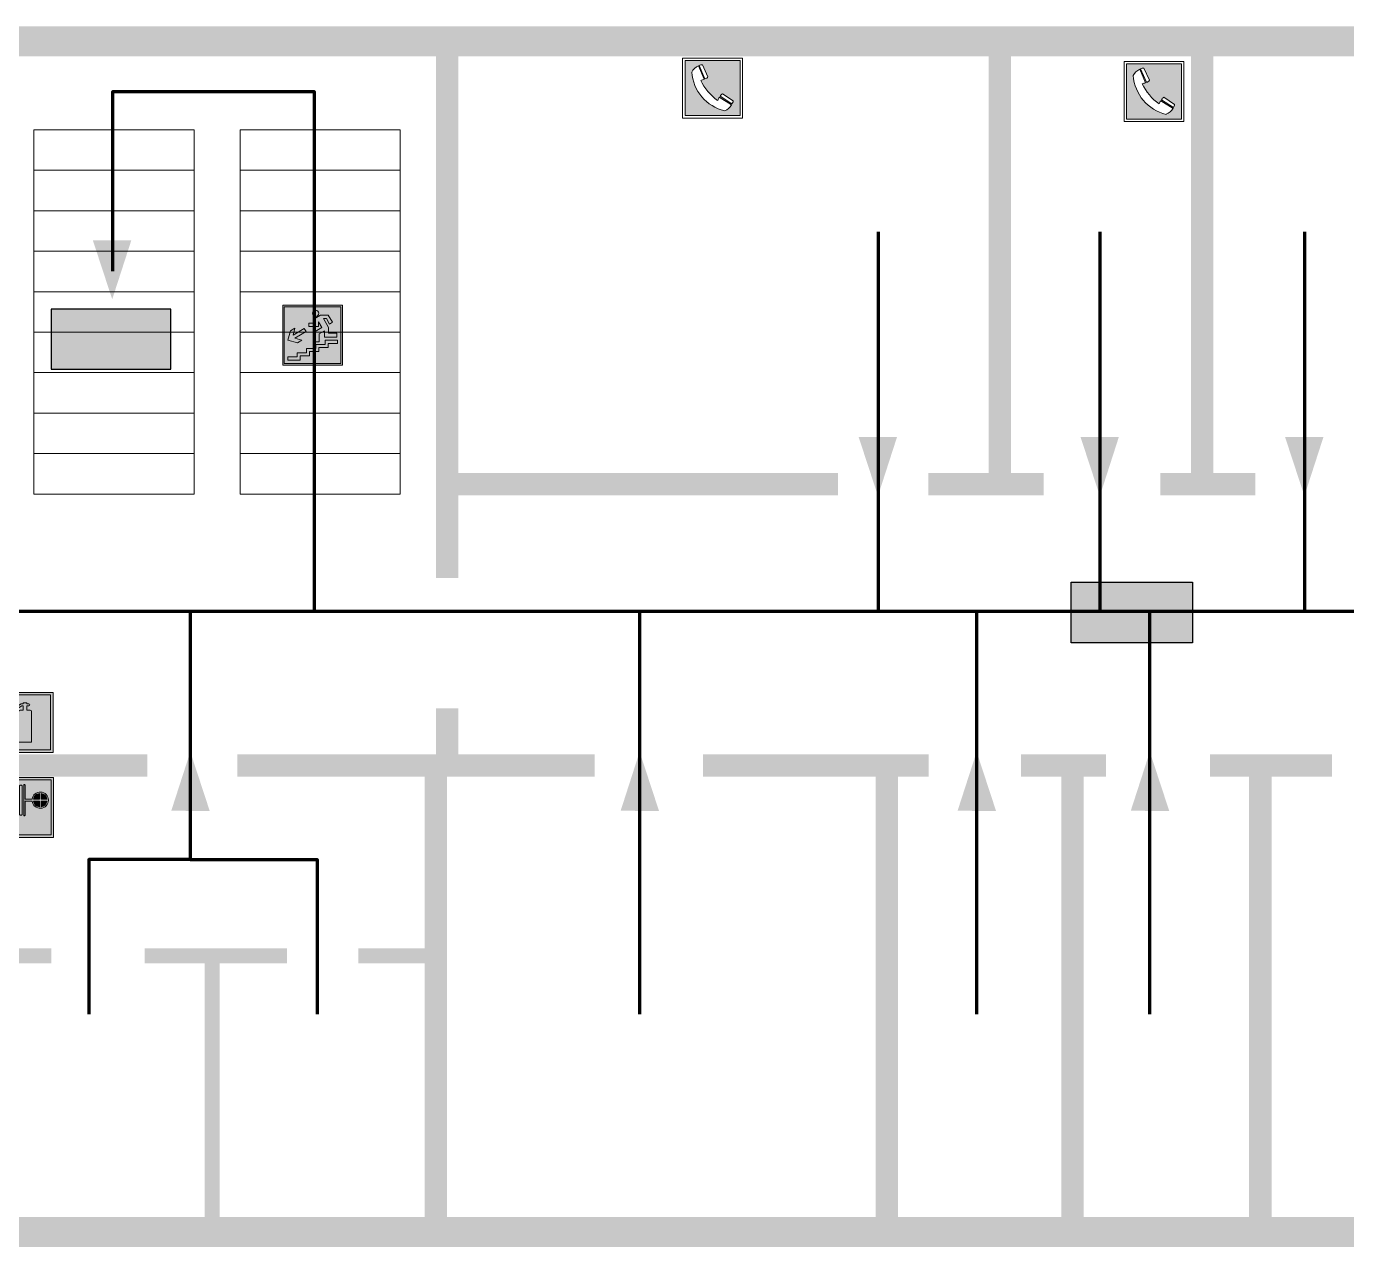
# Model space of a CAD drawing. Header units: millimetres. Extents: x 13114 to 67229, y 22859 to 38520.
# Drawn here: x 35341.8 to 35518.3, y 24422 to 24585.4 of the extents above; entities that cross this region are included whole.
import ezdxf

# ---------------------------------------------------------------- set-up
doc = ezdxf.new("R2010")
doc.units = ezdxf.units.MM
doc.layers.add('План_Штампы', color=7, linetype='Continuous')

# ---------------------------------------------------------------- blocks, each defined once
blk = doc.blocks.new('A$C7B4425F7')
at = {"true_color": 0xffffff}
blk.add_hatch(color=7, dxfattribs=at).paths.add_polyline_path([(0, 0), (-16, 0), (-16, -8), (0, -8)])
h = blk.add_hatch(color=126)
h.paths.add_polyline_path([(-0.2, -0.2), (-15.8, -0.2), (-15.8, -7.8), (-0.2, -7.8)])
h.paths.add_polyline_path([(-11.76, -2.03), (-11.76, -3.66), (-11.17, -3.66, -0.568275), (-11.17, -6.18), (-12.58, -6.18), (-12.58, -2.03)], flags=16)
h.paths.add_polyline_path([(-13.33, -4.12, -0.495768), (-13.59, -6.18), (-15.03, -6.18), (-15.03, -2.03), (-13.59, -2.03, -0.487973)], flags=16)
h.paths.add_polyline_path([(-10.25, -2.03), (-9.48, -2.03), (-9.48, -6.18), (-10.25, -6.18)], flags=16)
h.paths.add_polyline_path([(-13.84, -3.69), (-14.24, -3.69), (-14.24, -3.03), (-13.9, -3.03, -0.692621)], flags=0)
h.paths.add_polyline_path([(-9.15, -2.03), (-8.4, -2.03), (-8.04, -3.07), (-7.68, -2.03), (-6.93, -2.03), (-7.64, -4.1), (-6.93, -6.18), (-7.68, -6.18), (-8.04, -5.14), (-8.4, -6.18), (-9.15, -6.18), (-8.44, -4.1)], flags=16)
h.paths.add_polyline_path([(-11.76, -4.46), (-11.42, -4.46, -0.692621), (-11.36, -5.12), (-11.76, -5.12)], flags=0)
h.paths.add_polyline_path([(-13.9, -5.2), (-14.24, -5.2), (-14.24, -4.55), (-13.84, -4.55, -0.708038)], flags=0)
edge = h.paths.add_edge_path(flags=16)
edge.add_ellipse((-5.51, -4.08), major_axis=(0, 2.05), ratio=0.586184, start_angle=0, end_angle=360)
edge = h.paths.add_edge_path(flags=0)
edge.add_ellipse((-5.51, -4.08), major_axis=(0, 1.14), ratio=0.454828, start_angle=0, end_angle=360)
h.paths.add_polyline_path([(-4.13, -4.96, 0.377264), (-3.48, -4.52, 0.0555), (-3.16, -2.03), (-1.66, -2.03), (-1.66, -4.96), (-0.96, -4.96), (-0.96, -7.01), (-1.75, -7.01), (-1.75, -6.18), (-3.3, -6.18), (-3.3, -7.02), (-4.13, -7.02)], flags=16)
h.paths.add_polyline_path([(-2.73, -2.91), (-2.28, -2.91), (-2.28, -4.96), (-3.05, -4.96, 0.079136)], flags=0)
at = {"color": 126}
blk.add_lwpolyline([(-16, -8), (0, -8), (0, 0), (-16, 0)], close=True, dxfattribs=at)
blk = doc.blocks.new('вниз 3')
at = {"lineweight": 0, "true_color": 0xffffff}
h = blk.add_hatch(color=7, dxfattribs=at)
h.dxf.hatch_style = 1
h.paths.add_polyline_path([(40997.5, -4475.69), (40997.25, -4475.28), (40995.76, -4476.15), (40995.97, -4475.23), (40995.39, -4475.56), (40995.05, -4476.83), (40996.33, -4477.17), (40996.91, -4476.83), (40996, -4476.55)], flags=0)
h.paths.add_polyline_path([(40999.81, -4473.95), (41000.22, -4473.95), (41000.64, -4474.67), (41001.03, -4474.43), (41000.46, -4473.49), (41000.42, -4473.49), (40999.43, -4473.49), (40998.68, -4473.92), (40998.68, -4474.57), (40997.88, -4474.57), (40997.88, -4475), (40999.14, -4475), (40999.14, -4474.43), (40999.14, -4474.38), (40999.59, -4475.15), (40998.72, -4475.67), (40998.72, -4477.06), (40999.24, -4477.06), (40999.24, -4475.96), (40999.95, -4475.56), (40999.95, -4476.43), (41001.61, -4476.43), (41001.61, -4475.88), (41000.47, -4475.88), (41000.47, -4475.12)], flags=0)
h.paths.add_polyline_path([(40999.2, -4473.24, 1), (40998.35, -4473.24, 1)], flags=0)
h.paths.add_polyline_path([(41000.46, -4477.26), (41001.69, -4477.26), (41001.69, -4476.84), (41000.03, -4476.84), (41000.03, -4477.39), (40998.78, -4477.39), (40998.78, -4477.95), (40997.53, -4477.95), (40997.53, -4478.5), (40996.29, -4478.5), (40996.29, -4479.06), (40995.05, -4479.06), (40995.05, -4479.48), (40995.29, -4479.48), (40996.72, -4479.48), (40996.72, -4478.92), (40997.97, -4478.92), (40997.97, -4478.36), (40999.2, -4478.36), (40999.2, -4477.81), (41000.46, -4477.81)], flags=0)
h.paths.add_polyline_path([(41002.37, -4472.17), (40994.37, -4472.17), (40994.37, -4480.17), (41002.37, -4480.17)])
h.paths.add_polyline_path([(41002.16, -4479.96), (40994.57, -4479.96), (40994.57, -4472.37), (41002.16, -4472.37)], flags=16)
h.paths.add_polyline_path([(41001.61, -4475.88), (41001.61, -4476.43), (40999.95, -4476.43), (40999.95, -4475.56), (40999.24, -4475.96), (40999.24, -4477.06), (40998.72, -4477.06), (40998.72, -4475.67), (40999.59, -4475.15), (40999.14, -4474.38), (40999.14, -4474.43), (40999.14, -4475), (40997.88, -4475), (40997.88, -4474.57), (40998.68, -4474.57), (40998.68, -4473.92), (40999.43, -4473.49), (41000.42, -4473.49), (41000.46, -4473.49), (41001.03, -4474.43), (41000.64, -4474.67), (41000.22, -4473.95), (40999.81, -4473.95), (41000.47, -4475.12), (41000.47, -4475.88)], flags=0)
h.paths.add_polyline_path([(41001.69, -4476.84), (41001.69, -4477.26), (41000.46, -4477.26), (41000.46, -4477.81), (40999.2, -4477.81), (40999.2, -4478.36), (40997.97, -4478.36), (40997.97, -4478.92), (40996.72, -4478.92), (40996.72, -4479.48), (40995.05, -4479.48), (40995.05, -4479.06), (40996.29, -4479.06), (40996.29, -4478.5), (40997.53, -4478.5), (40997.53, -4477.95), (40998.78, -4477.95), (40998.78, -4477.39), (41000.03, -4477.39), (41000.03, -4476.84)], flags=0)
h.paths.add_polyline_path([(40998.35, -4473.24, -1), (40999.2, -4473.24, -1)], flags=0)
h.paths.add_polyline_path([(40997.5, -4475.69), (40996, -4476.55), (40996.91, -4476.83), (40996.33, -4477.17), (40995.05, -4476.83), (40995.39, -4475.56), (40995.97, -4475.23), (40995.76, -4476.15), (40997.25, -4475.28)], flags=0)
at = {"lineweight": 0}
h = blk.add_hatch(color=126, dxfattribs=at)
h.dxf.hatch_style = 1
h.paths.add_polyline_path([(41002.16, -4472.37), (40994.57, -4472.37), (40994.57, -4479.96), (41002.16, -4479.96)])
h.paths.add_polyline_path([(40995.97, -4475.23), (40995.76, -4476.15), (40997.25, -4475.28), (40997.5, -4475.69), (40996, -4476.55), (40996.91, -4476.83), (40996.33, -4477.17), (40995.05, -4476.83), (40995.39, -4475.56)], flags=16)
h.paths.add_polyline_path([(40997.88, -4474.57), (40998.68, -4474.57), (40998.68, -4473.92), (40999.43, -4473.49), (41000.42, -4473.49), (41000.46, -4473.49), (41001.03, -4474.43), (41000.64, -4474.67), (41000.22, -4473.95), (40999.81, -4473.95), (41000.47, -4475.12), (41000.47, -4475.88), (41001.61, -4475.88), (41001.61, -4476.43), (40999.95, -4476.43), (40999.95, -4475.56), (40999.24, -4475.96), (40999.24, -4477.06), (40998.72, -4477.06), (40998.72, -4475.67), (40999.59, -4475.15), (40999.14, -4474.38), (40999.14, -4474.43), (40999.14, -4475), (40997.88, -4475)], flags=16)
h.paths.add_polyline_path([(40998.35, -4473.24, -1), (40999.2, -4473.24, -1)], flags=16)
h.paths.add_polyline_path([(40997.53, -4477.95), (40998.78, -4477.95), (40998.78, -4477.39), (41000.03, -4477.39), (41000.03, -4476.84), (41001.69, -4476.84), (41001.69, -4477.26), (41000.46, -4477.26), (41000.46, -4477.81), (40999.2, -4477.81), (40999.2, -4478.36), (40997.97, -4478.36), (40997.97, -4478.92), (40996.72, -4478.92), (40996.72, -4479.48), (40995.05, -4479.48), (40995.05, -4479.06), (40996.29, -4479.06), (40996.29, -4478.5), (40997.53, -4478.5)], flags=16)
at = {"lineweight": 0, "true_color": 0xffffff}
h = blk.add_hatch(color=7, dxfattribs=at)
h.dxf.hatch_style = 1
h.paths.add_polyline_path([(40999.2, -4473.24, 1), (40998.35, -4473.24, 1)])
h.paths.add_polyline_path([(40999.81, -4473.95), (41000.22, -4473.95), (41000.64, -4474.67), (41001.03, -4474.43), (41000.46, -4473.49), (41000.42, -4473.49), (40999.43, -4473.49), (40998.68, -4473.92), (40998.68, -4474.57), (40997.88, -4474.57), (40997.88, -4475), (40999.14, -4475), (40999.14, -4474.43), (40999.14, -4474.38), (40999.59, -4475.15), (40998.72, -4475.67), (40998.72, -4477.06), (40999.24, -4477.06), (40999.24, -4475.96), (40999.95, -4475.56), (40999.95, -4476.43), (41001.61, -4476.43), (41001.61, -4475.88), (41000.47, -4475.88), (41000.47, -4475.12)])
h.paths.add_polyline_path([(40999.2, -4477.81), (41000.46, -4477.81), (41000.46, -4477.26), (41001.69, -4477.26), (41001.69, -4476.84), (41000.03, -4476.84), (41000.03, -4477.39), (40998.78, -4477.39), (40998.78, -4477.95), (40997.53, -4477.95), (40997.53, -4478.5), (40996.29, -4478.5), (40996.29, -4479.06), (40995.05, -4479.06), (40995.05, -4479.48), (40995.29, -4479.48), (40996.72, -4479.48), (40996.72, -4478.92), (40997.97, -4478.92), (40997.97, -4478.36), (40999.2, -4478.36)])
h.paths.add_polyline_path([(40997.5, -4475.69), (40997.25, -4475.28), (40995.76, -4476.15), (40995.97, -4475.23), (40995.39, -4475.56), (40995.05, -4476.83), (40996.33, -4477.17), (40996.91, -4476.83), (40996, -4476.55)])
at = {"color": 126, "lineweight": 0}
for points in [[(40994.37, -4472.17), (41002.37, -4472.17), (41002.37, -4480.17), (40994.37, -4480.17)], [(40994.57, -4472.37), (41002.16, -4472.37), (41002.16, -4479.96), (40994.57, -4479.96)]]:
    blk.add_lwpolyline(points, close=True, dxfattribs=at)
for points in [[(40999.14, -4474.43), (40999.14, -4475), (40997.88, -4475), (40997.88, -4474.57), (40998.68, -4474.57), (40998.68, -4473.92), (40999.43, -4473.49), (41000.42, -4473.49), (41000.46, -4473.49), (41001.03, -4474.43), (41000.64, -4474.67), (41000.22, -4473.95), (40999.81, -4473.95), (41000.47, -4475.12), (41000.47, -4475.88), (41001.61, -4475.88), (41001.61, -4476.43), (40999.95, -4476.43), (40999.95, -4475.56), (40999.24, -4475.96), (40999.24, -4477.06), (40998.72, -4477.06), (40998.72, -4475.67), (40999.59, -4475.15), (40999.14, -4474.38), (40999.14, -4474.43)], [(40995.05, -4476.83), (40995.39, -4475.56), (40995.97, -4475.23), (40995.76, -4476.15), (40997.25, -4475.28), (40997.5, -4475.69), (40996, -4476.55), (40996.91, -4476.83), (40996.33, -4477.17), (40995.05, -4476.83)], [(40995.29, -4479.48), (40995.05, -4479.48), (40995.05, -4479.06), (40996.29, -4479.06), (40996.29, -4478.5), (40997.53, -4478.5), (40997.53, -4477.95), (40998.78, -4477.95), (40998.78, -4477.39), (41000.03, -4477.39), (41000.03, -4476.84), (41001.69, -4476.84), (41001.69, -4477.26), (41000.46, -4477.26), (41000.46, -4477.81), (40999.2, -4477.81), (40999.2, -4478.36), (40997.97, -4478.36), (40997.97, -4478.92), (40996.72, -4478.92), (40996.72, -4479.48), (40995.05, -4479.48)]]:
    blk.add_lwpolyline(points, dxfattribs=at)
blk.add_circle((40998.77, -4473.24), 0.426, dxfattribs=at)
blk = doc.blocks.new('A$C32E8229D')
at = {"true_color": 0xffffff}
blk.add_hatch(color=7, dxfattribs=at).paths.add_polyline_path([(0, 0), (0, -8), (16, -8), (16, 0)])
h = blk.add_hatch(color=126)
h.paths.add_polyline_path([(0.2, -0.2), (15.8, -0.2), (15.8, -7.8), (0.2, -7.8)])
h.paths.add_polyline_path([(13.49, -2.05), (12.08, -2.05), (11.37, -2.63, 0.162397), (11.29, -2.84), (11.29, -3.63), (10.35, -3.63), (10.35, -4.05), (11.68, -4.05), (11.68, -3.48), (12.26, -4.28), (11.29, -5.1), (11.29, -6.78), (11.85, -6.78), (11.85, -5.44), (12.8, -4.64), (12.8, -5.94), (14.46, -5.94), (14.46, -5.39), (13.45, -5.39), (13.45, -3.97), (12.46, -2.59), (13.15, -2.59), (13.69, -3.34), (14.18, -3)], flags=16)
h.paths.add_polyline_path([(10.74, -1.82, 1), (11.8, -1.82, 1)], flags=16)
h.paths.add_polyline_path([(9.39, -3.59), (5.99, -3.59), (6.56, -3.03), (5.91, -3.03), (5.1, -3.83), (5.91, -4.64), (6.56, -4.64), (5.99, -4.09), (9.39, -4.09)], flags=16)
h.paths.add_polyline_path([(4.29, -1.08), (1.72, -1.08), (1.72, -6.6), (4.29, -6.6)], flags=16)
at = {"color": 126}
blk.add_lwpolyline([(16, -8), (0, -8), (0, 0), (16, 0)], close=True, dxfattribs=at)
blk = doc.blocks.new('A$C3AD82952')
at = {"true_color": 0xf5f5ff}
h = blk.add_hatch(color=7, dxfattribs=at)
h.dxf.hatch_style = 1
h.paths.add_polyline_path([(8.21, 8.73, 0.414214), (7.89, 9.05), (7.22, 9.05), (7.22, 9.92), (7.59, 9.92, 1), (7.57, 10.36), (7.22, 10.36), (7.22, 10.6), (6.43, 10.6), (6.43, 10.36), (6.01, 10.36), (4.74, 9.59), (4.74, 8.69), (4.98, 8.73), (4.98, 9.26), (6.12, 9.91), (6.43, 9.91), (6.43, 9.05), (5.76, 9.05, 0.414214), (5.44, 8.73), (5.44, 2.2), (8.21, 2.2)], flags=0)
h.paths.add_polyline_path([(12.8, 12.8), (0, 12.8), (0, 0), (12.8, 0)])
h.paths.add_polyline_path([(0.51, 12.29), (12.29, 12.29), (12.29, 0.51), (0.51, 0.51)], flags=16)
h.paths.add_polyline_path([(4.74, 9.59), (6.01, 10.36), (6.43, 10.36), (6.43, 10.6), (7.22, 10.6), (7.22, 10.36), (7.59, 10.36, -0.94586), (7.59, 9.92), (7.22, 9.92), (7.22, 9.05), (7.89, 9.05, -0.414214), (8.21, 8.73), (8.21, 2.2), (5.44, 2.2), (5.44, 8.73, -0.414214), (5.76, 9.05), (6.43, 9.05), (6.43, 9.91), (6.12, 9.91), (4.98, 9.26), (4.98, 8.73), (4.74, 8.69)], flags=0)
h = blk.add_hatch(color=242)
h.dxf.hatch_style = 1
h.paths.add_polyline_path([(12.29, 12.29), (0.51, 12.29), (0.51, 0.51), (12.29, 0.51)])
h.paths.add_polyline_path([(4.74, 8.69), (4.74, 9.59), (6.01, 10.36), (6.43, 10.36), (6.43, 10.6), (7.22, 10.6), (7.22, 10.36), (7.59, 10.36, -0.94586), (7.59, 9.92), (7.22, 9.92), (7.22, 9.05), (7.89, 9.05, -0.414214), (8.21, 8.73), (8.21, 2.2), (5.44, 2.2), (5.44, 8.73, -0.414214), (5.76, 9.05), (6.43, 9.05), (6.43, 9.91), (6.12, 9.91), (4.98, 9.26), (4.98, 8.73)], flags=16)
h = blk.add_hatch(color=7, dxfattribs=at)
h.dxf.hatch_style = 1
h.paths.add_polyline_path([(8.21, 8.73, 0.414214), (7.89, 9.05), (7.22, 9.05), (7.22, 9.92), (7.59, 9.92, 1), (7.57, 10.36), (7.22, 10.36), (7.22, 10.6), (6.43, 10.6), (6.43, 10.36), (6.01, 10.36), (4.74, 9.59), (4.74, 8.69), (4.98, 8.73), (4.98, 9.26), (6.12, 9.91), (6.43, 9.91), (6.43, 9.05), (5.76, 9.05, 0.414214), (5.44, 8.73), (5.44, 2.2), (8.21, 2.2)])
at = {"color": 242, "lineweight": 5}
for p, q in [((0, 0), (0, 12.8)), ((0, 12.8), (12.8, 12.8)), ((12.8, 0), (12.8, 12.8)), ((6.01, 10.36), (4.74, 9.59)), ((4.74, 9.59), (4.74, 8.69)), ((4.74, 8.69), (4.98, 8.73)), ((4.98, 9.26), (6.12, 9.91)), ((4.98, 8.73), (4.98, 9.26)), ((5.44, 2.2), (5.44, 8.73)), ((5.76, 9.05), (6.43, 9.05)), ((6.01, 10.36), (6.43, 10.36)), ((6.12, 9.91), (6.43, 9.91)), ((7.22, 10.6), (6.43, 10.6)), ((6.43, 10.6), (6.43, 10.36)), ((6.43, 9.91), (6.43, 9.05)), ((7.22, 10.36), (7.22, 10.6)), ((7.59, 10.36), (7.22, 10.36)), ((7.22, 9.05), (7.22, 9.92)), ((7.59, 9.92), (7.22, 9.92)), ((7.89, 9.05), (7.22, 9.05)), ((8.21, 2.2), (8.21, 8.73)), ((0, 0), (12.8, 0)), ((5.44, 2.2), (8.21, 2.2))]:
    blk.add_line(p, q, dxfattribs=at)
blk.add_lwpolyline([(0.51, 12.29), (12.29, 12.29), (12.29, 0.51), (0.51, 0.51)], close=True, dxfattribs=at)
for centre, radius, start, end in [((5.76, 8.73), 0.32, 90, 180), ((7.58, 10.14), 0.223, 273.1875, 86.8125), ((7.89, 8.73), 0.32, 0, 90)]:
    blk.add_arc(centre, radius, start, end, dxfattribs=at)
blk = doc.blocks.new('A$C37112FD5')
at = {"true_color": 0xf5f5ff}
h = blk.add_hatch(color=7, dxfattribs=at)
h.dxf.hatch_style = 1
h.paths.add_polyline_path([(12.8, -7.4), (0, -7.4), (0, -20.2), (12.8, -20.2)])
h.paths.add_polyline_path([(12.29, -7.91), (12.29, -19.69), (0.51, -19.69), (0.51, -7.91)], flags=16)
h.paths.add_polyline_path([(4.98, -9.04, -0.42597), (5.17, -9.22), (5.17, -12.25), (5.17, -15.29, -0.432244), (4.98, -15.47), (4.83, -15.47, -0.42597), (4.64, -15.29), (4.64, -12.25), (4.64, -9.22, -0.432244), (4.83, -9.04)], flags=0)
h.paths.add_polyline_path([(4.28, -9.22), (4.28, -12.25), (4.28, -15.29, -0.432244), (4.09, -15.47), (3.94, -15.47, -0.42597), (3.75, -15.29), (3.75, -12.25), (3.75, -9.22, -0.432244), (3.94, -9.04), (4.09, -9.04, -0.42597)], flags=0)
h.paths.add_polyline_path([(5.72, -9.04), (5.87, -9.04, -0.42597), (6.06, -9.22), (6.06, -12.25), (6.06, -15.29, -0.432244), (5.87, -15.47), (5.72, -15.47, -0.42597), (5.53, -15.29), (5.53, -12.25), (5.53, -9.22, -0.432244)], flags=0)
h.paths.add_polyline_path([(6.42, -8.9), (6.5, -8.9, -0.42597), (6.69, -9.08), (6.69, -12.03), (8.21, -12.03, -15.824349), (8.21, -12.47), (6.69, -12.47), (6.69, -15.42, -0.432244), (6.5, -15.6), (6.42, -15.6)], flags=0)
h.paths.add_polyline_path([(3.39, -9.22), (3.39, -12.25), (3.39, -15.29, -0.432244), (3.2, -15.47), (3.05, -15.47, -0.42597), (2.85, -15.29), (2.85, -12.25), (2.85, -9.22, -0.432244), (3.05, -9.04), (3.2, -9.04, -0.42597)], flags=0)
h.paths.add_polyline_path([(2.5, -9.22), (2.5, -16.71), (1.96, -16.71), (1.96, -9.22, -0.432244), (2.15, -9.04), (2.31, -9.04, -0.42597)], flags=0)
h.paths.add_polyline_path([(1.61, -8.9), (1.61, -15.6), (1.57, -15.6, -0.42597), (1.37, -15.42), (1.37, -12.03), (1.37, -9.09, -0.432244), (1.57, -8.9)], flags=0)
h.paths.add_polyline_path([(9.76, -10.81), (9.76, -12.03), (8.49, -12.03, -0.336371)], flags=0)
h.paths.add_polyline_path([(8.49, -12.47), (9.76, -12.47), (9.76, -13.7, -0.336371)], flags=0)
h.paths.add_polyline_path([(10.11, -10.81, -0.336371), (11.38, -12.03), (10.11, -12.03)], flags=0)
h.paths.add_polyline_path([(10.11, -12.47), (11.38, -12.47, -0.336371), (10.11, -13.7)], flags=0)
h.paths.add_polyline_path([(2.5, -16.84), (2.5, -17.05), (1.97, -17.05), (1.97, -16.84)], flags=0)
h.paths.add_polyline_path([(2.5, -17.24, -0.033778), (2.24, -18.6, -0.033778), (1.97, -17.24)], flags=0)
h = blk.add_hatch(color=242)
h.dxf.hatch_style = 1
h.paths.add_polyline_path([(12.29, -7.91), (0.51, -7.91), (0.51, -19.69), (12.29, -19.69)])
h.paths.add_polyline_path([(6.42, -15.6), (6.42, -8.9), (6.5, -8.9, -0.42597), (6.69, -9.08), (6.69, -12.03), (8.21, -12.03, -15.824349), (8.21, -12.47), (6.69, -12.47), (6.69, -15.42, -0.432244), (6.5, -15.6)], flags=16)
h.paths.add_polyline_path([(5.87, -15.47), (5.72, -15.47, -0.42597), (5.53, -15.29), (5.53, -12.25), (5.53, -9.22, -0.432244), (5.72, -9.04), (5.87, -9.04, -0.42597), (6.06, -9.22), (6.06, -12.25), (6.06, -15.29, -0.432244)], flags=16)
h.paths.add_polyline_path([(4.98, -15.47), (4.83, -15.47, -0.42597), (4.64, -15.29), (4.64, -12.25), (4.64, -9.22, -0.432244), (4.83, -9.04), (4.98, -9.04, -0.42597), (5.17, -9.22), (5.17, -12.25), (5.17, -15.29, -0.432244)], flags=16)
h.paths.add_polyline_path([(4.09, -15.47), (3.94, -15.47, -0.42597), (3.75, -15.29), (3.75, -12.25), (3.75, -9.22, -0.432244), (3.94, -9.04), (4.09, -9.04, -0.42597), (4.28, -9.22), (4.28, -12.25), (4.28, -15.29, -0.432244)], flags=16)
h.paths.add_polyline_path([(3.2, -15.47), (3.05, -15.47, -0.42597), (2.85, -15.29), (2.85, -12.25), (2.85, -9.22, -0.432244), (3.05, -9.04), (3.2, -9.04, -0.42597), (3.39, -9.22), (3.39, -12.25), (3.39, -15.29, -0.432244)], flags=16)
h.paths.add_polyline_path([(2.5, -17.05), (1.97, -17.05), (1.97, -16.84), (2.5, -16.84)], flags=16)
h.paths.add_polyline_path([(2.5, -17.24, -0.033778), (2.24, -18.6, -0.033778), (1.97, -17.24)], flags=16)
h.paths.add_polyline_path([(2.5, -16.71), (1.96, -16.71), (1.96, -9.22, -0.432244), (2.15, -9.04), (2.31, -9.04, -0.42597), (2.5, -9.22)], flags=16)
h.paths.add_polyline_path([(1.61, -15.6), (1.57, -15.6, -0.42597), (1.37, -15.42), (1.37, -12.03), (1.37, -9.09, -0.432244), (1.57, -8.9), (1.61, -8.9)], flags=16)
h.paths.add_polyline_path([(8.49, -12.47), (9.76, -12.47), (9.76, -13.7, -0.336371)], flags=0)
h.paths.add_polyline_path([(10.11, -13.7), (10.11, -12.47), (11.38, -12.47, -0.336371)], flags=0)
h.paths.add_polyline_path([(8.49, -12.03, -0.336371), (9.76, -10.81), (9.76, -12.03)], flags=0)
h.paths.add_polyline_path([(10.11, -12.03), (10.11, -10.81, -0.336371), (11.38, -12.03)], flags=0)
h = blk.add_hatch(color=7, dxfattribs=at)
h.dxf.hatch_style = 1
h.paths.add_polyline_path([(1.61, -8.9), (1.57, -8.9, 0.432244), (1.37, -9.09), (1.37, -12.03), (1.37, -15.42, 0.42597), (1.57, -15.6), (1.61, -15.6)])
h.paths.add_polyline_path([(2.5, -9.22, 0.42597), (2.31, -9.04), (2.15, -9.04, 0.432244), (1.96, -9.22), (1.96, -16.71), (2.5, -16.71)])
h.paths.add_polyline_path([(2.5, -16.84), (1.97, -16.84), (1.97, -17.05), (2.5, -17.05)])
h.paths.add_polyline_path([(2.5, -17.24), (1.97, -17.24, 0.033778), (2.24, -18.6, 0.033778)])
h.paths.add_polyline_path([(3.39, -12.25), (3.39, -9.22, 0.42597), (3.2, -9.04), (3.05, -9.04, 0.432244), (2.85, -9.22), (2.85, -12.25), (2.85, -15.29, 0.42597), (3.05, -15.47), (3.2, -15.47, 0.432244), (3.39, -15.29)])
h.paths.add_polyline_path([(4.28, -12.25), (4.28, -9.22, 0.42597), (4.09, -9.04), (3.94, -9.04, 0.432244), (3.75, -9.22), (3.75, -12.25), (3.75, -15.29, 0.42597), (3.94, -15.47), (4.09, -15.47, 0.432244), (4.28, -15.29)])
h.paths.add_polyline_path([(5.17, -12.25), (5.17, -9.22, 0.42597), (4.98, -9.04), (4.83, -9.04, 0.432244), (4.64, -9.22), (4.64, -12.25), (4.64, -15.29, 0.42597), (4.83, -15.47), (4.98, -15.47, 0.432244), (5.17, -15.29)])
h.paths.add_polyline_path([(6.06, -12.25), (6.06, -9.22, 0.42597), (5.87, -9.04), (5.72, -9.04, 0.432244), (5.53, -9.22), (5.53, -12.25), (5.53, -15.29, 0.42597), (5.72, -15.47), (5.87, -15.47, 0.432244), (6.06, -15.29)])
h.paths.add_polyline_path([(6.69, -12.47), (8.21, -12.47, 15.824349), (8.21, -12.03), (6.69, -12.03), (6.69, -9.08, 0.42597), (6.5, -8.9), (6.42, -8.9), (6.42, -15.6), (6.5, -15.6, 0.432244), (6.69, -15.42)])
h.paths.add_polyline_path([(8.49, -12.47), (9.76, -12.47), (9.76, -13.7, -0.336371)], flags=16)
h.paths.add_polyline_path([(8.49, -12.03, -0.336371), (9.76, -10.81), (9.76, -12.03)], flags=16)
h.paths.add_polyline_path([(10.11, -12.47), (11.38, -12.47, -0.336371), (10.11, -13.7)], flags=16)
h.paths.add_polyline_path([(10.11, -12.03), (10.11, -10.81, -0.336371), (11.38, -12.03)], flags=16)
h = blk.add_hatch(color=242)
h.dxf.hatch_style = 1
h.paths.add_polyline_path([(9.76, -10.81, 0.336371), (8.49, -12.03), (9.76, -12.03)])
h.paths.add_polyline_path([(10.11, -10.81), (10.11, -12.03), (11.38, -12.03, 0.336371)])
h.paths.add_polyline_path([(11.38, -12.47), (10.11, -12.47), (10.11, -13.7, 0.336371)])
h.paths.add_polyline_path([(9.76, -12.47), (8.49, -12.47, 0.336371), (9.76, -13.7)])
at = {"color": 242, "lineweight": 5}
for p, q in [((0, -20.2), (0, -7.4)), ((0, -7.4), (12.8, -7.4)), ((12.8, -20.2), (12.8, -7.4)), ((1.37, -12.03), (1.37, -9.08)), ((1.57, -8.9), (1.61, -8.9)), ((1.61, -8.9), (1.61, -15.6)), ((1.96, -16.71), (1.96, -9.22)), ((2.15, -9.04), (2.31, -9.04)), ((2.5, -16.71), (2.5, -9.22)), ((2.85, -12.25), (2.85, -9.22)), ((3.05, -9.04), (3.2, -9.04)), ((3.39, -12.25), (3.39, -9.22)), ((3.75, -12.25), (3.75, -9.22)), ((3.94, -9.04), (4.09, -9.04)), ((4.28, -12.25), (4.28, -9.22)), ((4.64, -12.25), (4.64, -9.22)), ((4.83, -9.04), (4.98, -9.04)), ((5.17, -12.25), (5.17, -9.22)), ((5.53, -12.25), (5.53, -9.22)), ((5.72, -9.04), (5.87, -9.04)), ((6.06, -12.25), (6.06, -9.22)), ((6.42, -8.9), (6.42, -15.6)), ((6.5, -8.9), (6.42, -8.9)), ((6.69, -12.03), (6.69, -9.08)), ((9.76, -10.81), (9.76, -12.03)), ((10.11, -10.81), (10.11, -12.03)), ((1.37, -12.03), (1.37, -15.42)), ((2.85, -12.25), (2.85, -15.29)), ((3.39, -12.25), (3.39, -15.29)), ((3.75, -12.25), (3.75, -15.29)), ((4.28, -12.25), (4.28, -15.29)), ((4.64, -12.25), (4.64, -15.29)), ((5.17, -12.25), (5.17, -15.29)), ((5.53, -12.25), (5.53, -15.29)), ((6.06, -12.25), (6.06, -15.29)), ((8.21, -12.03), (6.69, -12.03)), ((8.21, -12.47), (6.69, -12.47)), ((6.69, -12.47), (6.69, -15.42)), ((9.76, -12.03), (8.49, -12.03)), ((9.76, -12.47), (8.49, -12.47)), ((9.76, -12.47), (9.76, -13.7)), ((11.38, -12.03), (10.11, -12.03)), ((11.38, -12.47), (10.11, -12.47)), ((10.11, -12.47), (10.11, -13.7)), ((1.57, -15.6), (1.61, -15.6)), ((1.96, -16.71), (2.5, -16.71)), ((1.97, -16.84), (2.5, -16.84)), ((1.97, -17.05), (1.97, -16.84)), ((2.5, -16.84), (2.5, -17.05)), ((3.05, -15.47), (3.2, -15.47)), ((3.94, -15.47), (4.09, -15.47)), ((4.83, -15.47), (4.98, -15.47)), ((5.72, -15.47), (5.87, -15.47)), ((6.42, -15.6), (6.5, -15.6)), ((2.5, -17.05), (1.97, -17.05)), ((1.97, -17.24), (2.5, -17.24)), ((0, -20.2), (12.8, -20.2))]:
    blk.add_line(p, q, dxfattribs=at)
blk.add_lwpolyline([(0.51, -7.91), (12.29, -7.91), (12.29, -19.69), (0.51, -19.69)], close=True, dxfattribs=at)
for centre, radius, start, end in [((1.56, -9.09), 0.182, 87.1027, 180.6071), ((2.15, -9.22), 0.182, 87.1027, 180.6071), ((2.32, -9.22), 0.182, 359.3929, 92.8973), ((3.04, -9.22), 0.182, 87.1027, 180.6071), ((3.21, -9.22), 0.182, 359.3929, 92.8973), ((3.93, -9.22), 0.182, 87.1027, 180.6071), ((4.1, -9.22), 0.182, 359.3929, 92.8973), ((4.82, -9.22), 0.182, 87.1027, 180.6071), ((4.99, -9.22), 0.182, 359.3929, 92.8973), ((5.71, -9.22), 0.182, 87.1027, 180.6071), ((5.88, -9.22), 0.182, 359.3929, 92.8973), ((6.51, -9.09), 0.182, 359.3929, 92.8973), ((9.93, -12.25), 1.74, 187.2319, 172.7681), ((9.93, -12.25), 1.46, 96.9927, 171.3585), ((9.93, -12.25), 1.46, 8.6415, 83.0073), ((9.93, -12.25), 1.46, 188.6415, 263.0073), ((9.93, -12.25), 1.46, 276.9927, 351.3585), ((1.56, -15.42), 0.182, 179.3929, 272.8973), ((3.04, -15.29), 0.182, 179.3929, 272.8973), ((3.21, -15.29), 0.182, 267.1027, 0.6071), ((3.93, -15.29), 0.182, 179.3929, 272.8973), ((4.1, -15.29), 0.182, 267.1027, 0.6071), ((4.82, -15.29), 0.182, 179.3929, 272.8973), ((4.99, -15.29), 0.182, 267.1027, 0.6071), ((5.71, -15.29), 0.182, 179.3929, 272.8973), ((5.88, -15.29), 0.182, 267.1027, 0.6071), ((6.51, -15.42), 0.182, 267.1027, 0.6071), ((12.17, -15.98), 10.27, 187.041, 194.7793), ((-7.7, -15.98), 10.27, 345.2207, 352.959)]:
    blk.add_arc(centre, radius, start, end, dxfattribs=at)
blk = doc.blocks.new('A$C456E1F9C')
at = {"lineweight": 5}
h = blk.add_hatch(color=242, dxfattribs=at)
h.paths.add_polyline_path([(0.51, -1.47), (0.51, -13.26), (12.29, -13.26), (12.29, -1.47)])
h.paths.add_polyline_path([(5.42, -4.95, -0.254479), (4.78, -5.4), (3.52, -2.53, -0.209735), (4.23, -2.4)], flags=16)
h.paths.add_polyline_path([(8.53, -8.6), (10.87, -10.17), (10.54, -10.76), (8.03, -9.13, -0.192251)], flags=16)
h.paths.add_polyline_path([(4.61, -5.49, 0.005518), (3.87, -5.72, 0.128647), (7.49, -10.01, 0.00809), (7.83, -9.33), (10.47, -10.97, -0.16736), (8.99, -12.25, -0.327862), (1.95, -3.95, -0.166952), (3.36, -2.62)], flags=16)
at = {"color": 242, "lineweight": 5}
for p, q in [((0, -13.77), (0, -0.97)), ((12.8, -0.97), (0, -0.97)), ((4.61, -5.49), (3.36, -2.62)), ((3.52, -2.53), (4.78, -5.4)), ((4.23, -2.4), (5.42, -4.95)), ((12.8, -13.77), (12.8, -0.97)), ((7.83, -9.33), (10.47, -10.97)), ((8.03, -9.13), (10.54, -10.76)), ((10.81, -10.12), (8.53, -8.6)), ((10.54, -10.76), (10.8, -10.3)), ((10.8, -10.3), (10.81, -10.12)), ((0, -13.77), (12.8, -13.77))]:
    blk.add_line(p, q, dxfattribs=at)
blk.add_lwpolyline([(0.51, -1.47), (12.29, -1.47), (12.29, -13.26), (0.51, -13.26)], close=True, dxfattribs=at)
for centre, radius, start, end in [((4.59, -5.34), 2.99, 114.2845, 152.1974), ((4.02, -3.27), 0.891, 76.3284, 123.7092), ((11.12, -3.31), 9.19, 183.9915, 256.6009), ((14.98, -39.1), 35.17, 107.1487, 108.4135), ((4.68, -4.59), 0.824, 276.9621, 334.0723), ((13.86, -0.94), 11.08, 205.5536, 234.8762), ((-13.31, 0.8), 23.44, 332.5487, 334.4027), ((8.94, -9.5), 0.989, 114.4092, 157.9388), ((7.87, -9.46), 3, 291.9291, 329.9329)]:
    blk.add_arc(centre, radius, start, end, dxfattribs=at)

msp = doc.modelspace()

# ---------------------------------------------------------------- linework, layer by layer
at = {"lineweight": 0}
for points, const_width in [([(35653.53, 24583.44), (35721.49, 24583.44), (35721.49, 24424.35), (35187.98, 24424.35), (35187.98, 24583.44), (35196.34, 24583.44)], 4), ([(35209.02, 24583.44), (35653.53, 24583.44)], 4), ([(35398.05, 24524.06), (35398.05, 24583.44)], 3), ([(35471.93, 24524.06), (35471.93, 24583.44)], 3), ([(35498.97, 24524.06), (35498.97, 24583.44)], 3), ([(35450.28, 24524.27), (35398.05, 24524.27), (35398.05, 24511.74)], 3), ([(35477.78, 24524.27), (35462.37, 24524.27)], 3), ([(35506.06, 24524.27), (35493.38, 24524.27)], 3), ([(35357.99, 24486.69), (35335.73, 24486.69), (35335.73, 24496.31), (35335.73, 24425.91)], 3), ([(35398.05, 24486.69), (35398.05, 24494.35)], 3), ([(35417.75, 24486.69), (35370, 24486.69)], 3), ([(35396.55, 24486.69), (35396.55, 24424.61)], 3), ([(35462.42, 24486.69), (35432.23, 24486.69)], 3), ([(35456.82, 24486.69), (35456.82, 24424.61)], 3), ([(35486.14, 24486.69), (35474.74, 24486.69)], 3), ([(35481.64, 24486.69), (35481.64, 24424.92)], 3), ([(35516.33, 24486.69), (35500.01, 24486.69)], 3), ([(35506.75, 24486.69), (35506.75, 24423.52)], 3)]:
    msp.add_lwpolyline(points, dxfattribs=dict(at, const_width=const_width))
at = {"color": 126, "lineweight": 100, "true_color": 0x008754}
for points in [[(35705.78, 24552.82), (35705.78, 24577.21), (35677.21, 24577.21), (35677.21, 24507.29), (35296.67, 24507.29)], [(35380.33, 24507.29), (35380.33, 24576.71), (35353.32, 24576.71), (35353.32, 24552.73)], [(35455.69, 24507.29), (35455.69, 24557.99)], [(35485.34, 24507.29), (35485.34, 24557.99)], [(35512.69, 24507.29), (35512.69, 24557.99)], [(35363.69, 24507.29), (35363.69, 24474.13)], [(35423.76, 24507.29), (35423.76, 24453.46)], [(35468.8, 24507.29), (35468.8, 24453.46)], [(35491.95, 24507.29), (35491.95, 24453.46)], [(35363.69, 24474.13), (35350.15, 24474.13), (35350.15, 24453.46)], [(35363.69, 24474.13), (35380.67, 24474.13), (35380.67, 24453.46)]]:
    msp.add_lwpolyline(points, dxfattribs=at)
at = {"lineweight": 0}
for points in [[(35364.23, 24571.64), (35342.82, 24571.64), (35342.82, 24566.23), (35364.23, 24566.23)], [(35391.79, 24571.64), (35370.38, 24571.64), (35370.38, 24566.23), (35391.79, 24566.23)], [(35364.23, 24566.23), (35342.82, 24566.23), (35342.82, 24560.82), (35364.23, 24560.82)], [(35391.79, 24566.23), (35370.38, 24566.23), (35370.38, 24560.82), (35391.79, 24560.82)], [(35364.23, 24560.82), (35342.82, 24560.82), (35342.82, 24555.41), (35364.23, 24555.41)], [(35391.79, 24560.82), (35370.38, 24560.82), (35370.38, 24555.41), (35391.79, 24555.41)], [(35364.23, 24555.41), (35342.82, 24555.41), (35342.82, 24550), (35364.23, 24550)], [(35391.79, 24555.41), (35370.38, 24555.41), (35370.38, 24550), (35391.79, 24550)], [(35364.23, 24550), (35342.82, 24550), (35342.82, 24544.59), (35364.23, 24544.59)], [(35391.79, 24550), (35370.38, 24550), (35370.38, 24544.59), (35391.79, 24544.59)], [(35364.23, 24544.59), (35342.82, 24544.59), (35342.82, 24539.18), (35364.23, 24539.18)], [(35391.79, 24544.59), (35370.38, 24544.59), (35370.38, 24539.18), (35391.79, 24539.18)], [(35364.23, 24539.18), (35342.82, 24539.18), (35342.82, 24533.77), (35364.23, 24533.77)], [(35391.79, 24539.18), (35370.38, 24539.18), (35370.38, 24533.77), (35391.79, 24533.77)], [(35364.23, 24533.77), (35342.82, 24533.77), (35342.82, 24528.36), (35364.23, 24528.36)], [(35391.79, 24533.77), (35370.38, 24533.77), (35370.38, 24528.36), (35391.79, 24528.36)], [(35364.23, 24528.36), (35342.82, 24528.36), (35342.82, 24522.95), (35364.23, 24522.95)], [(35391.79, 24528.36), (35370.38, 24528.36), (35370.38, 24522.95), (35391.79, 24522.95)]]:
    msp.add_lwpolyline(points, close=True, dxfattribs=at)
at = {"lineweight": 100, "const_width": 2}
for points in [[(35345.13, 24461.28), (35336.18, 24461.28)], [(35376.65, 24461.28), (35357.62, 24461.28)], [(35366.63, 24461.28), (35366.63, 24425.04)], [(35395.81, 24461.28), (35386.17, 24461.28)]]:
    msp.add_lwpolyline(points, dxfattribs=at)
at = {"layer": 'План_Штампы', "color": 126, "true_color": 0x008754}
for points in [[(35350.69, 24556.87), (35355.83, 24556.86), (35353.28, 24548.98)], [(35453.05, 24530.6), (35458.19, 24530.59), (35455.64, 24522.71)], [(35482.71, 24530.6), (35487.84, 24530.59), (35485.3, 24522.71)], [(35510.05, 24530.6), (35515.19, 24530.59), (35512.64, 24522.71)], [(35366.31, 24480.63), (35361.17, 24480.64), (35363.72, 24488.52)], [(35426.37, 24480.63), (35421.24, 24480.64), (35423.78, 24488.52)], [(35471.42, 24480.63), (35466.28, 24480.64), (35468.83, 24488.52)], [(35494.57, 24480.63), (35489.43, 24480.64), (35491.98, 24488.52)]]:
    msp.add_solid(points, dxfattribs=at)

# ---------------------------------------------------------------- block references
for name, p, xscale, yscale, zscale in [('A$C456E1F9C', (35429.53, 24581.81), 0.625, 0.625, 0.625), ('A$C456E1F9C', (35488.54, 24581.35), 0.625, 0.625, 0.625), ('A$C3AD82952', (35337.37, 24488.45), 0.625, 0.625, 0.625), ('A$C37112FD5', (35337.45, 24489.72), 0.6249984004534781, 0.6249984004534781, 0.6249984004534781)]:
    msp.add_blockref(name, p, dxfattribs=dict(xscale=xscale, yscale=yscale, zscale=zscale))
at = {"color": 126, "true_color": 0x008754}
msp.add_blockref('вниз 3', (-5618.3, 29020.35), dxfattribs=at)
at = {"layer": 'План_Штампы'}
msp.add_blockref('A$C7B4425F7', (35361.1, 24547.65), dxfattribs=at)
at = {"layer": 'План_Штампы', "color": 126, "true_color": 0x008754, "xscale": 1.012510887696, "yscale": 1.012510887696, "zscale": 1.012510887696, "rotation": 359.9978653237144}
msp.add_blockref('A$C32E8229D', (35481.48, 24511.17), dxfattribs=at)

doc.saveas('drawing.dxf')
